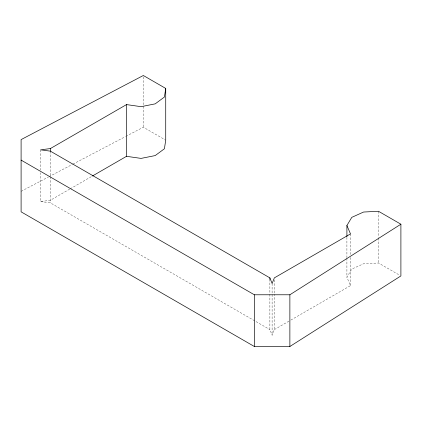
<?xml version="1.0" encoding="UTF-8"?>
<svg xmlns="http://www.w3.org/2000/svg" width="422" height="422" viewBox="0 0 422 422"><rect width="100%" height="100%" fill="white"/><g stroke="black" fill="none" stroke-linecap="round" stroke-linejoin="round"><path stroke-width="0.32" stroke-dasharray="2.11 1.58" d="M269.874 294.239L269.874 329.598L272.111 335.189L274.353 329.598L274.353 294.239M290.832 320.082L350.503 285.631L346.905 277.243L351.79 269.072L363.59 263.755L378.502 263.001L399.782 275.286M69.699 189.13L50.376 200.286L40.691 201.579L40.691 172.772M70.268 188.803L91.864 176.333M274.353 329.598L290.267 320.409M21.1 191.324L48.456 176.982M49.036 176.676L72.32 164.464M72.9 164.158L125.281 136.686M125.867 136.38L143.327 127.222L165.725 140.157M40.691 201.579L50.376 202.871L269.874 329.598M378.502 211.28L378.502 237.465M378.502 238.124L378.502 263.001M350.503 233.904L350.503 254.856M350.503 257.478L350.503 285.631M346.905 237.301L346.905 257.599M346.905 258.253L346.905 277.243M274.353 279.839L274.353 293.585M272.111 283.468L272.111 335.189M269.874 279.185L269.874 293.585M143.327 76.809L143.327 127.222M50.376 151.145L50.376 176.058M50.376 176.681L50.376 202.871M40.691 149.852L40.691 170.15"/><path stroke-width="0.63" d="M165.725 88.43L164.416 97.039L155.206 103.854L141.059 106.671L126.526 104.593L50.376 148.56L40.691 149.852L50.376 151.145L269.874 277.871L272.111 283.468L274.353 277.871L350.503 233.904L346.905 225.517L351.79 217.351L363.59 212.034L378.502 211.28L400.9 224.209L400.9 275.935L289.872 346.499L254.355 346.499L21.1 211.833L21.1 139.603L143.327 75.501L165.725 88.43L165.725 140.157L164.416 148.766L155.206 155.576L141.059 158.398L126.526 156.319L92.429 176.006M21.1 160.107L254.355 294.778L289.872 294.778L400.9 224.209M346.905 225.517L346.905 236.647M289.872 294.778L289.872 346.499M269.874 277.871L269.874 279.185M254.355 294.778L254.355 346.499M126.526 104.593L126.526 156.319M50.376 148.56L50.376 151.181"/></g></svg>
